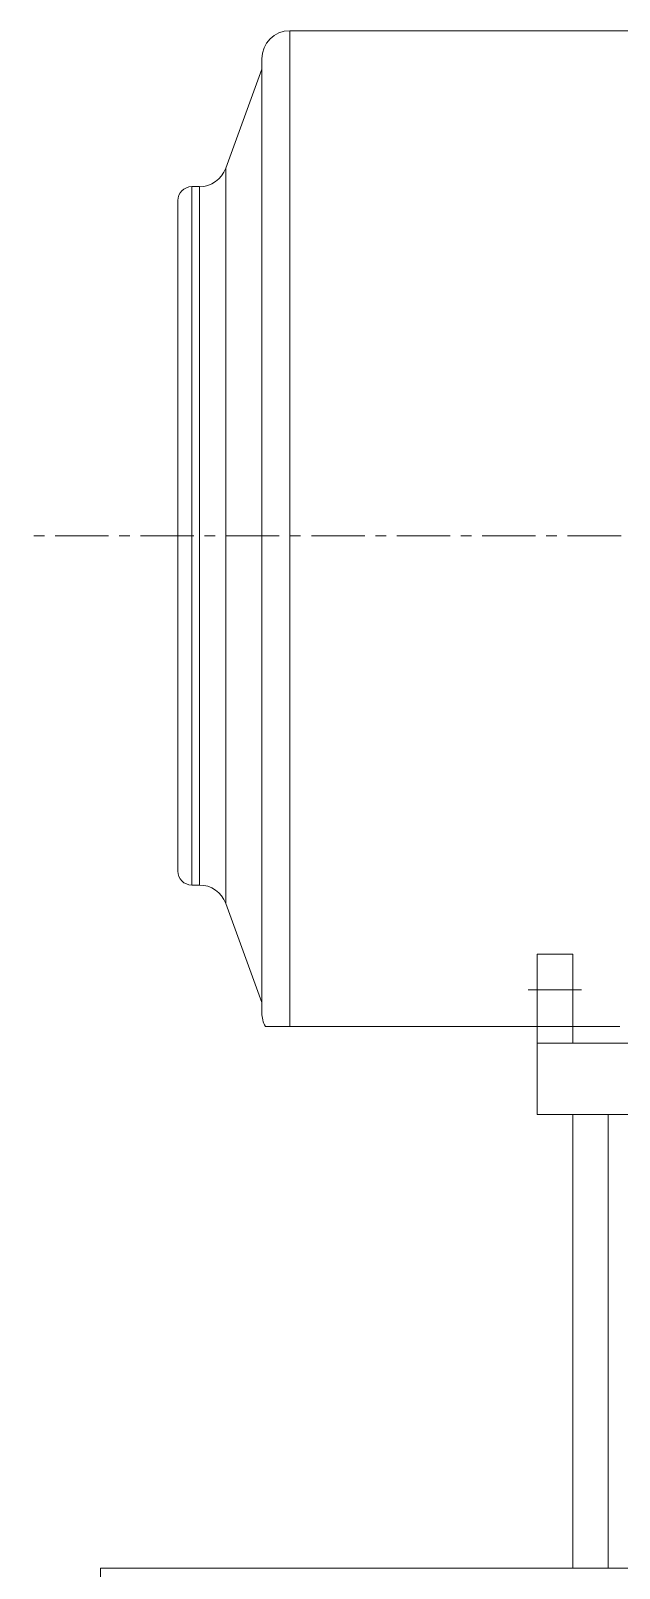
# Model space of a CAD drawing. Header units: inches. Extents: x -48 to 250, y -21 to 207.
# Drawn here: x 12.23 to 20.49, y 41.53 to 63.13 of the extents above; entities that cross this region are included whole.
import ezdxf

# ---------------------------------------------------------------- set-up
doc = ezdxf.new("R2010")
doc.units = ezdxf.units.IN
doc.header["$MEASUREMENT"] = 0
doc.linetypes.add('CENTER', pattern=[2, 1.25, -0.25, 0.25, -0.25])
doc.linetypes.add('CENTERX2', pattern=[0.8, 0.5, -0.1, 0.1, -0.1])
doc.layers.add('Centerline', color=5, linetype='CENTERX2', lineweight=5)
doc.layers.add('CL', color=1, linetype='CENTER', lineweight=5)

# ---------------------------------------------------------------- blocks, each defined once
blk = doc.blocks.new('MC6-284_286TS FRONT VIEW')
at = {"linetype": 'Continuous', "lineweight": 5}
for p, q in [((-7.5, 1.25), (-7.5, 0)), ((-7.5, 1.25), (-7, 1.25)), ((-7, 1.25), (-7, 0)), ((-7.5, 0), (7.5, 0)), ((-7.5, -1), (-7.5, 0)), ((-7, 0), (-6.5, 0)), ((-7.5, -1), (7.5, -1)), ((-7, -1), (-7, -7.375)), ((-6.5, -7.375), (-6.5, -1))]:
    blk.add_line(p, q, dxfattribs=at)
at = {"lineweight": 5}
for p, q in [((-7, -7.375), (-6.5, -7.375)), ((-6.5, -7.375), (-0.25, -7.375))]:
    blk.add_line(p, q, dxfattribs=at)
at = {"layer": 'CL', "color": 5, "linetype": 'Continuous', "lineweight": 5}
blk.add_line((-7.625, 0.75), (-6.875, 0.75), dxfattribs=at)
blk = doc.blocks.new('HHI 286TS FRONT VIEW')
at = {"color": 7, "linetype": 'Continuous', "lineweight": 5}
for p, q in [((-19.63, 7.094), (-24.472, 7.094)), ((-24.472, 7.094), (-24.472, -6.89)), ((-24.866, 6.701), (-24.866, -6.701)), ((-24.866, 6.555), (-25.374, 5.163)), ((-25.374, 5.163), (-25.374, -5.163)), ((-25.744, 4.905), (-25.85, 4.905)), ((-25.85, 4.905), (-25.85, -4.905)), ((-25.744, -4.905), (-25.744, 4.905)), ((-26.047, 4.708), (-26.047, -4.708)), ((-25.85, -4.905), (-25.744, -4.905)), ((-25.374, -5.163), (-24.866, -6.555)), ((-19.839, -6.89), (-24.472, -6.89))]:
    blk.add_line(p, q, dxfattribs=at)
for centre, radius, start, end in [((-24.472, 6.701), 0.394, 90, 180), ((-25.744, 5.298), 0.394, 270, 339.9444), ((-25.85, 4.708), 0.197, 90, 180), ((-25.85, -4.708), 0.197, 180, 270), ((-25.744, -5.298), 0.394, 20.0556, 90), ((-24.472, -6.701), 0.394, 180, 209.0298)]:
    blk.add_arc(centre, radius, start, end, dxfattribs=at)
blk.add_open_spline([(-24.472, -6.89), (-24.485, -6.89), (-24.514, -6.89), (-24.561, -6.89), (-24.613, -6.89), (-24.661, -6.89), (-24.712, -6.89), (-24.754, -6.89), (-24.793, -6.89), (-24.816, -6.89), (-24.814, -6.89), (-24.813, -6.89)], degree=3, knots=[0, 0, 0, 0, 0.021563, 0.047711, 0.09367, 0.16236, 0.232851, 0.373029, 0.513414, 0.798576, 1, 1, 1, 1], dxfattribs=at)
at = {"layer": 'Centerline', "lineweight": 5, "ltscale": 1.5}
blk.add_line((0.579, 0), (-28.113, 0), dxfattribs=at)

msp = doc.modelspace()

# ---------------------------------------------------------------- linework, layer by layer
at = {"color": 7, "linetype": 'Continuous', "lineweight": 5}
for p, q in [((13.206, 41.534), (13.206, 35.334)), ((77.206, 41.534), (13.206, 41.534))]:
    msp.add_line(p, q, dxfattribs=at)

# ---------------------------------------------------------------- block references
at = {"color": 7, "lineweight": 5}
msp.add_blockref('HHI 286TS FRONT VIEW', (40.339, 56.034), dxfattribs=at)
at = {"color": 7, "lineweight": 5, "ltscale": 3}
msp.add_blockref('MC6-284_286TS FRONT VIEW', (26.839, 48.909), dxfattribs=at)

doc.saveas('drawing.dxf')
